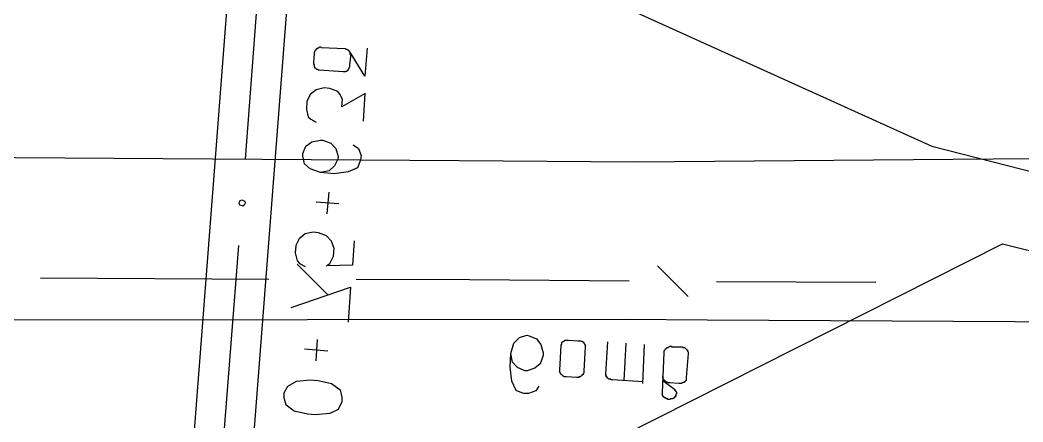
# Model space of a CAD drawing. Header units: metres. Extents: x 20 to 357, y 34 to 206.
# Drawn here: x 278.25 to 296.22, y 72.58 to 79.79 of the extents above; entities that cross this region are included whole.
import ezdxf

# ---------------------------------------------------------------- set-up
doc = ezdxf.new("R2010")
doc.units = ezdxf.units.M
for name, color, linetype in [('ELECTR_CABLE_COMM', 7, 'Continuous'), ('GAS', 7, 'Continuous'), ('GRASS', 7, 'Continuous'), ('HEAT', 7, 'Continuous')]:
    doc.layers.add(name, color=color, linetype=linetype)

msp = doc.modelspace()

# ---------------------------------------------------------------- linework, layer by layer
at = {"layer": 'ELECTR_CABLE_COMM'}
for points in [[(283.763, 74.864), (283.213, 75.414)], [(290.219, 74.831), (289.669, 75.381)], [(282.707, 75.139), (278.616, 75.161)], [(286.303, 75.128), (284.269, 75.139)], [(289.163, 75.106), (286.303, 75.128)], [(293.584, 75.084), (290.725, 75.095)], [(287.546, 73.226), (287.491, 73.138), (287.491, 73.138), (287.359, 73.094), (287.359, 73.094), (287.271, 73.094), (287.271, 73.094), (287.139, 73.149), (287.139, 73.149), (287.062, 73.314), (287.062, 73.314), (287.029, 73.567), (287.029, 73.567), (287.04, 73.808), (287.04, 73.808), (287.095, 73.995), (287.095, 73.995), (287.194, 74.094), (287.194, 74.094), (287.326, 74.138), (287.326, 74.138), (287.37, 74.127), (287.37, 74.127), (287.502, 74.072), (287.502, 74.072), (287.579, 73.973), (287.579, 73.973), (287.623, 73.819), (287.623, 73.819), (287.623, 73.775), (287.623, 73.775), (287.568, 73.622), (287.568, 73.622), (287.469, 73.545), (287.469, 73.545), (287.337, 73.501), (287.337, 73.501), (287.293, 73.501), (287.293, 73.501), (287.161, 73.556), (287.161, 73.556), (287.073, 73.655), (287.073, 73.655), (287.04, 73.808)], [(287.942, 73.951), (287.942, 73.962), (287.942, 73.962), (287.942, 73.973), (287.942, 73.973), (287.953, 73.973), (287.953, 73.973), (287.953, 73.984), (287.953, 73.984), (287.953, 73.995), (287.953, 73.995), (287.953, 74.006), (287.953, 74.006), (287.964, 74.006), (287.964, 74.006), (287.964, 74.017), (287.964, 74.017), (287.975, 74.017), (287.975, 74.017), (287.986, 74.028), (287.986, 74.028), (287.997, 74.028), (287.997, 74.028), (287.997, 74.039), (287.997, 74.039), (288.008, 74.039), (288.008, 74.039), (288.008, 74.05), (288.008, 74.05), (288.019, 74.05), (288.019, 74.05), (288.03, 74.05), (288.03, 74.05), (288.041, 74.05), (288.041, 74.05), (288.052, 74.05), (288.052, 74.05), (288.063, 74.05), (288.063, 74.05), (288.074, 74.05)], [(288.074, 74.05), (288.25, 74.039)], [(287.92, 73.512), (287.942, 73.951)], [(288.25, 74.039), (288.261, 74.039), (288.261, 74.039), (288.272, 74.039), (288.272, 74.039), (288.283, 74.039), (288.283, 74.039), (288.294, 74.039), (288.294, 74.039), (288.305, 74.028), (288.305, 74.028), (288.316, 74.028), (288.316, 74.028), (288.327, 74.017), (288.327, 74.017), (288.338, 74.017), (288.338, 74.017), (288.349, 74.006), (288.349, 74.006), (288.349, 73.995), (288.349, 73.995), (288.36, 73.984), (288.36, 73.984), (288.36, 73.973), (288.36, 73.973), (288.371, 73.962), (288.371, 73.962), (288.371, 73.951), (288.371, 73.951), (288.371, 73.94), (288.371, 73.94), (288.371, 73.929)], [(288.371, 73.929), (288.349, 73.49)], [(289.405, 73.303), (288.866, 73.336), (288.866, 73.336), (288.855, 73.336), (288.855, 73.336), (288.844, 73.336), (288.844, 73.336), (288.833, 73.336), (288.833, 73.336), (288.833, 73.347), (288.833, 73.347), (288.822, 73.347), (288.822, 73.347), (288.811, 73.347), (288.811, 73.347), (288.8, 73.347), (288.8, 73.347), (288.789, 73.358), (288.789, 73.358), (288.778, 73.369), (288.778, 73.369), (288.767, 73.369), (288.767, 73.369), (288.767, 73.38), (288.767, 73.38), (288.767, 73.391), (288.767, 73.391), (288.756, 73.391), (288.756, 73.391), (288.745, 73.402), (288.745, 73.402), (288.745, 73.413), (288.745, 73.413), (288.756, 73.424), (288.756, 73.424), (288.745, 73.424), (288.745, 73.424), (288.745, 73.435), (288.745, 73.435), (288.745, 73.446), (288.745, 73.446), (288.778, 74.017)], [(289.075, 73.325), (289.108, 73.995)], [(289.405, 73.27), (289.438, 73.973)], [(289.79, 73.83), (289.79, 73.841), (289.79, 73.841), (289.79, 73.852), (289.79, 73.852), (289.79, 73.863), (289.79, 73.863), (289.801, 73.863), (289.801, 73.863), (289.801, 73.874), (289.801, 73.874), (289.812, 73.885), (289.812, 73.885), (289.812, 73.896), (289.812, 73.896), (289.823, 73.896), (289.823, 73.896), (289.823, 73.907), (289.823, 73.907), (289.834, 73.907), (289.834, 73.907), (289.845, 73.918), (289.845, 73.918), (289.856, 73.918), (289.856, 73.918), (289.867, 73.918), (289.867, 73.918), (289.867, 73.929), (289.867, 73.929), (289.878, 73.929), (289.878, 73.929), (289.889, 73.94), (289.889, 73.94), (289.9, 73.94), (289.9, 73.94), (289.911, 73.94), (289.911, 73.94), (289.922, 73.94), (289.922, 73.94), (289.922, 73.929)], [(289.922, 73.929), (290.098, 73.929)], [(290.098, 73.929), (290.109, 73.929), (290.109, 73.929), (290.12, 73.929), (290.12, 73.929), (290.12, 73.918), (290.12, 73.918), (290.131, 73.918), (290.131, 73.918), (290.142, 73.918), (290.142, 73.918), (290.153, 73.918), (290.153, 73.918), (290.164, 73.907), (290.164, 73.907), (290.175, 73.896), (290.175, 73.896), (290.186, 73.896), (290.186, 73.896), (290.186, 73.885), (290.186, 73.885), (290.197, 73.874), (290.197, 73.874), (290.208, 73.874), (290.208, 73.874), (290.208, 73.863), (290.208, 73.863), (290.208, 73.852), (290.208, 73.852), (290.219, 73.841), (290.219, 73.841), (290.219, 73.83), (290.219, 73.83), (290.219, 73.819), (290.219, 73.819), (290.219, 73.808)], [(289.867, 72.984), (289.856, 72.984), (289.856, 72.984), (289.856, 72.995), (289.856, 72.995), (289.845, 72.995), (289.845, 72.995), (289.834, 72.995), (289.834, 72.995), (289.823, 72.995), (289.823, 72.995), (289.823, 73.006), (289.823, 73.006), (289.812, 73.006), (289.812, 73.006), (289.812, 73.017), (289.812, 73.017), (289.801, 73.017), (289.801, 73.017), (289.79, 73.017), (289.79, 73.017), (289.79, 73.028), (289.79, 73.028), (289.779, 73.039), (289.779, 73.039), (289.768, 73.039), (289.768, 73.039), (289.768, 73.05), (289.768, 73.05), (289.768, 73.061), (289.768, 73.061), (289.757, 73.061), (289.757, 73.061), (289.757, 73.072), (289.757, 73.072), (289.746, 73.083), (289.746, 73.083), (289.757, 73.094), (289.757, 73.094), (289.757, 73.105), (289.757, 73.105), (289.79, 73.83)], [(290.219, 73.808), (290.186, 73.38)], [(288.041, 73.391), (288.03, 73.391), (288.03, 73.391), (288.019, 73.391), (288.019, 73.391), (288.008, 73.391), (288.008, 73.391), (287.997, 73.391), (287.997, 73.391), (287.986, 73.402), (287.986, 73.402), (287.975, 73.402), (287.975, 73.402), (287.975, 73.413), (287.975, 73.413), (287.964, 73.413), (287.964, 73.413), (287.953, 73.424), (287.953, 73.424), (287.953, 73.435), (287.953, 73.435), (287.942, 73.435), (287.942, 73.435), (287.931, 73.446), (287.931, 73.446), (287.931, 73.457), (287.931, 73.457), (287.92, 73.468), (287.92, 73.468), (287.92, 73.479), (287.92, 73.479), (287.909, 73.479), (287.909, 73.479), (287.92, 73.49), (287.92, 73.49), (287.92, 73.501), (287.92, 73.501), (287.92, 73.512)], [(288.217, 73.38), (288.041, 73.391)], [(288.349, 73.49), (288.349, 73.479), (288.349, 73.479), (288.349, 73.468), (288.349, 73.468), (288.349, 73.457), (288.349, 73.457), (288.338, 73.446), (288.338, 73.446), (288.338, 73.435), (288.338, 73.435), (288.327, 73.424), (288.327, 73.424), (288.316, 73.424), (288.316, 73.424), (288.316, 73.413), (288.316, 73.413), (288.305, 73.402), (288.305, 73.402), (288.294, 73.402), (288.294, 73.402), (288.283, 73.391), (288.283, 73.391), (288.272, 73.391), (288.272, 73.391), (288.261, 73.391), (288.261, 73.391), (288.261, 73.38), (288.261, 73.38), (288.25, 73.38), (288.25, 73.38), (288.239, 73.38), (288.239, 73.38), (288.228, 73.38), (288.228, 73.38), (288.217, 73.38)], [(289.889, 73.281), (289.878, 73.281), (289.878, 73.281), (289.867, 73.281), (289.867, 73.281), (289.856, 73.281), (289.856, 73.281), (289.856, 73.292), (289.856, 73.292), (289.845, 73.292), (289.845, 73.292), (289.834, 73.292), (289.834, 73.292), (289.834, 73.303), (289.834, 73.303), (289.823, 73.303), (289.823, 73.303), (289.812, 73.303), (289.812, 73.303), (289.812, 73.314), (289.812, 73.314), (289.801, 73.325), (289.801, 73.325), (289.79, 73.325), (289.79, 73.325), (289.79, 73.336), (289.79, 73.336), (289.779, 73.336), (289.779, 73.336), (289.779, 73.347), (289.779, 73.347), (289.768, 73.358), (289.768, 73.358), (289.779, 73.369), (289.779, 73.369), (289.768, 73.369), (289.768, 73.369), (289.768, 73.38), (289.768, 73.38), (289.768, 73.391), (289.768, 73.391), (289.768, 73.402)], [(289.768, 73.325), (289.977, 73.171), (289.977, 73.171), (289.966, 73.16), (289.966, 73.16), (289.977, 73.16), (289.977, 73.16), (289.988, 73.16), (289.988, 73.16), (289.988, 73.149), (289.988, 73.149), (289.988, 73.138), (289.988, 73.138), (289.999, 73.138), (289.999, 73.138), (289.999, 73.127), (289.999, 73.127), (290.01, 73.116), (290.01, 73.116), (290.01, 73.105), (290.01, 73.105), (290.01, 73.094), (290.01, 73.094), (289.999, 73.083), (289.999, 73.083), (289.999, 73.072), (289.999, 73.072), (289.999, 73.061), (289.999, 73.061), (289.999, 73.05), (289.999, 73.05), (289.999, 73.061), (289.999, 73.061), (289.999, 73.05), (289.999, 73.05), (289.999, 73.039), (289.999, 73.039), (289.988, 73.039), (289.988, 73.039), (289.988, 73.028), (289.988, 73.028), (289.977, 73.028), (289.977, 73.028), (289.966, 73.028), (289.966, 73.028), (289.966, 73.017), (289.966, 73.017), (289.966, 73.006), (289.966, 73.006), (289.955, 73.006), (289.955, 73.006), (289.944, 72.995), (289.944, 72.995), (289.944, 73.006), (289.944, 73.006), (289.933, 72.995), (289.933, 72.995), (289.922, 72.995), (289.922, 72.995), (289.911, 72.995), (289.911, 72.995), (289.9, 72.995), (289.9, 72.995), (289.889, 72.984), (289.889, 72.984), (289.878, 72.984), (289.878, 72.984), (289.867, 72.984)], [(290.186, 73.38), (290.186, 73.369), (290.186, 73.369), (290.186, 73.358), (290.186, 73.358), (290.186, 73.347), (290.186, 73.347), (290.186, 73.336), (290.186, 73.336), (290.186, 73.325), (290.186, 73.325), (290.175, 73.314), (290.175, 73.314), (290.164, 73.314), (290.164, 73.314), (290.153, 73.303), (290.153, 73.303), (290.153, 73.292), (290.153, 73.292), (290.142, 73.292), (290.142, 73.292), (290.131, 73.292), (290.131, 73.292), (290.12, 73.281), (290.12, 73.281), (290.109, 73.281), (290.109, 73.281), (290.098, 73.27), (290.098, 73.27), (290.087, 73.27), (290.087, 73.27), (290.076, 73.27), (290.076, 73.27), (290.065, 73.27), (290.065, 73.27), (290.054, 73.27)], [(290.054, 73.27), (289.889, 73.281)]]:
    msp.add_lwpolyline(points, dxfattribs=at)
at = {"layer": 'GAS'}
msp.add_lwpolyline([(286.501, 81.474), (285.545, 81.628), (285.545, 81.628), (294.585, 77.526), (294.585, 77.526), (304.098, 75.095)], dxfattribs=at)
at = {"layer": 'GRASS'}
for points in [[(327.623, 77.031), (304.956, 77.372), (289.262, 77.24), (286.116, 77.262), (274.623, 77.339), (264.197, 77.581), (263.405, 77.592), (246.138, 77.933), (238.198, 78.087), (230.18, 78.241), (222.404, 78.087), (215.585, 77.944)], [(245.918, 74.776), (252.66, 74.633), (255.234, 74.578), (262.415, 74.413), (267.321, 74.413), (274.491, 74.413), (277.681, 74.413), (289.097, 74.424), (290.56, 74.413), (304.912, 74.336), (311.093, 74.325)]]:
    msp.add_lwpolyline(points, dxfattribs=at)
at = {"layer": 'HEAT'}
for points in [[(280.617, 63.162), (281.079, 68.628), (281.079, 68.628), (282.311, 84.609)], [(281.673, 63.063), (282.146, 68.54), (282.146, 68.54), (283.378, 84.521)], [(282.289, 77.295), (282.575, 81.1)], [(283.521, 79.187), (283.521, 79.198), (283.521, 79.198), (283.521, 79.209), (283.521, 79.209), (283.532, 79.209), (283.532, 79.209), (283.532, 79.22), (283.532, 79.22), (283.532, 79.231), (283.532, 79.231), (283.543, 79.242), (283.543, 79.242), (283.543, 79.253), (283.543, 79.253), (283.554, 79.253), (283.554, 79.253), (283.554, 79.264), (283.554, 79.264), (283.565, 79.275), (283.565, 79.275), (283.576, 79.275), (283.576, 79.275), (283.587, 79.286), (283.587, 79.286), (283.587, 79.297), (283.587, 79.297), (283.587, 79.286), (283.587, 79.286), (283.598, 79.297), (283.598, 79.297), (283.609, 79.297), (283.609, 79.297), (283.62, 79.308), (283.62, 79.308), (283.631, 79.308), (283.631, 79.308), (283.642, 79.297)], [(283.642, 79.297), (284.071, 79.275)], [(284.071, 79.275), (284.082, 79.264), (284.082, 79.264), (284.093, 79.264), (284.093, 79.264), (284.104, 79.264), (284.104, 79.264), (284.115, 79.253), (284.115, 79.253), (284.126, 79.253), (284.126, 79.253), (284.137, 79.242), (284.137, 79.242), (284.137, 79.231), (284.137, 79.231), (284.148, 79.231), (284.148, 79.231), (284.148, 79.22), (284.148, 79.22), (284.159, 79.209), (284.159, 79.209), (284.159, 79.198), (284.159, 79.198), (284.159, 79.187), (284.159, 79.187), (284.159, 79.176), (284.159, 79.176), (284.17, 79.176), (284.17, 79.176), (284.17, 79.165), (284.17, 79.165), (284.17, 79.154), (284.17, 79.154), (284.17, 79.143), (284.17, 79.143), (284.17, 79.132)], [(284.467, 79.286), (284.423, 78.78), (284.423, 78.78), (284.148, 79.231)], [(283.51, 79.022), (283.521, 79.187)], [(284.17, 79.132), (284.148, 78.978)], [(283.609, 78.89), (283.598, 78.89), (283.598, 78.89), (283.587, 78.89), (283.587, 78.89), (283.587, 78.901), (283.587, 78.901), (283.576, 78.901), (283.576, 78.901), (283.565, 78.901), (283.565, 78.901), (283.554, 78.912), (283.554, 78.912), (283.543, 78.923), (283.543, 78.923), (283.532, 78.923), (283.532, 78.923), (283.543, 78.934), (283.543, 78.934), (283.532, 78.934), (283.532, 78.934), (283.532, 78.945), (283.532, 78.945), (283.521, 78.956), (283.521, 78.956), (283.521, 78.967), (283.521, 78.967), (283.521, 78.978), (283.521, 78.978), (283.521, 78.989), (283.521, 78.989), (283.51, 78.989), (283.51, 78.989), (283.51, 79), (283.51, 79), (283.51, 79.011), (283.51, 79.011), (283.51, 79.022)], [(284.148, 78.978), (284.148, 78.967), (284.148, 78.967), (284.148, 78.956), (284.148, 78.956), (284.148, 78.945), (284.148, 78.945), (284.137, 78.934), (284.137, 78.934), (284.137, 78.923), (284.137, 78.923), (284.137, 78.912), (284.137, 78.912), (284.126, 78.901), (284.126, 78.901), (284.126, 78.89), (284.126, 78.89), (284.115, 78.89), (284.115, 78.89), (284.115, 78.879), (284.115, 78.879), (284.104, 78.879), (284.104, 78.879), (284.104, 78.868), (284.104, 78.868), (284.093, 78.868), (284.093, 78.868), (284.082, 78.868), (284.082, 78.868), (284.082, 78.857), (284.082, 78.857), (284.071, 78.857), (284.071, 78.857), (284.06, 78.857), (284.06, 78.857), (284.049, 78.857), (284.049, 78.857), (284.038, 78.857)], [(284.038, 78.857), (283.609, 78.89)], [(284.401, 77.977), (284.434, 78.472), (284.434, 78.472), (284.016, 78.23), (284.016, 78.23), (284.027, 78.362), (284.027, 78.362), (283.983, 78.45), (283.983, 78.45), (283.939, 78.505), (283.939, 78.505), (283.796, 78.56), (283.796, 78.56), (283.697, 78.571), (283.697, 78.571), (283.554, 78.538), (283.554, 78.538), (283.444, 78.45), (283.444, 78.45), (283.389, 78.329), (283.389, 78.329), (283.378, 78.186), (283.378, 78.186), (283.411, 78.054), (283.411, 78.054), (283.455, 78.01), (283.455, 78.01), (283.554, 77.955)], [(284.214, 77.548), (284.313, 77.482), (284.313, 77.482), (284.357, 77.361), (284.357, 77.361), (284.346, 77.273), (284.346, 77.273), (284.291, 77.141), (284.291, 77.141), (284.126, 77.064), (284.126, 77.064), (283.873, 77.031), (283.873, 77.031), (283.631, 77.053), (283.631, 77.053), (283.444, 77.119), (283.444, 77.119), (283.345, 77.207), (283.345, 77.207), (283.312, 77.35), (283.312, 77.35), (283.312, 77.394), (283.312, 77.394), (283.367, 77.526), (283.367, 77.526), (283.477, 77.603), (283.477, 77.603), (283.631, 77.636), (283.631, 77.636), (283.675, 77.636), (283.675, 77.636), (283.818, 77.581), (283.818, 77.581), (283.906, 77.482), (283.906, 77.482), (283.95, 77.339), (283.95, 77.339), (283.939, 77.295), (283.939, 77.295), (283.884, 77.174), (283.884, 77.174), (283.785, 77.086), (283.785, 77.086), (283.631, 77.053)], [(282.245, 76.555), (282.271, 76.546), (282.284, 76.518), (282.275, 76.492), (282.275, 76.492), (282.266, 76.466), (282.238, 76.453), (282.212, 76.462), (282.212, 76.462), (282.186, 76.471), (282.173, 76.499), (282.182, 76.525), (282.182, 76.525), (282.191, 76.551), (282.22, 76.564), (282.245, 76.555)], [(283.752, 76.316), (283.785, 76.701)], [(283.961, 76.492), (283.554, 76.525)], [(284.236, 75.832), (284.203, 75.392), (284.203, 75.392), (283.741, 75.381), (283.741, 75.381), (283.796, 75.425), (283.796, 75.425), (283.862, 75.557), (283.862, 75.557), (283.873, 75.689), (283.873, 75.689), (283.829, 75.821), (283.829, 75.821), (283.741, 75.92), (283.741, 75.92), (283.598, 75.975), (283.598, 75.975), (283.499, 75.986), (283.499, 75.986), (283.356, 75.953), (283.356, 75.953), (283.246, 75.865), (283.246, 75.865), (283.191, 75.744), (283.191, 75.744), (283.18, 75.612), (283.18, 75.612), (283.213, 75.469), (283.213, 75.469), (283.257, 75.425), (283.257, 75.425), (283.356, 75.37)], [(282.333, 69.233), (281.618, 68.584), (281.618, 68.584), (295.85, 75.777), (295.85, 75.777), (304.076, 73.731)], [(281.871, 71.928), (282.168, 75.744)], [(283.103, 74.633), (284.17, 74.996), (284.17, 74.996), (284.126, 74.369)], [(283.554, 73.676), (283.576, 74.061)], [(283.763, 73.852), (283.345, 73.885)], [(284.016, 72.94), (283.95, 72.808), (283.95, 72.808), (283.796, 72.731), (283.796, 72.731), (283.543, 72.709), (283.543, 72.709), (283.4, 72.72), (283.4, 72.72), (283.158, 72.775), (283.158, 72.775), (283.015, 72.885), (283.015, 72.885), (282.982, 73.017), (282.982, 73.017), (282.982, 73.105), (282.982, 73.105), (283.048, 73.226), (283.048, 73.226), (283.202, 73.314), (283.202, 73.314), (283.444, 73.336), (283.444, 73.336), (283.587, 73.325), (283.587, 73.325), (283.829, 73.27), (283.829, 73.27), (283.983, 73.16), (283.983, 73.16), (284.016, 73.028), (284.016, 73.028), (284.016, 72.94)]]:
    msp.add_lwpolyline(points, dxfattribs=at)

doc.saveas('drawing.dxf')
